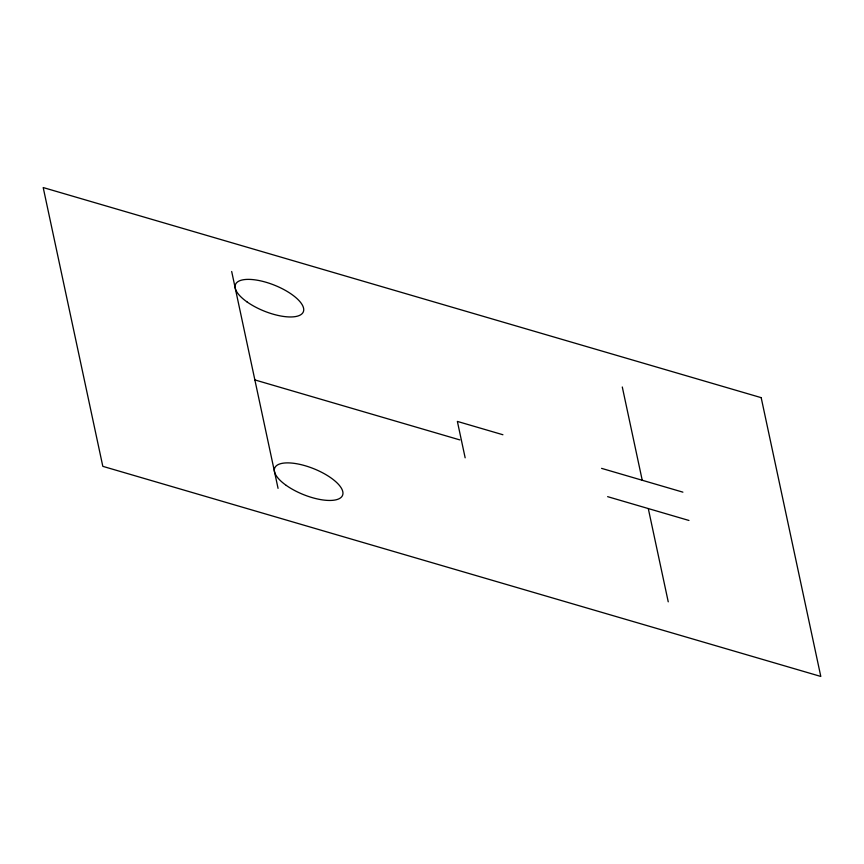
<?xml version="1.0" encoding="UTF-8"?>
<svg xmlns="http://www.w3.org/2000/svg" width="864" height="864" viewBox="0 0 864 864"><rect width="100%" height="100%" fill="white"/><g stroke="black" fill="none" stroke-linecap="round" stroke-linejoin="round"><path stroke-width="1.3" d="M502.913 434.743L457.369 421.416L465.156 457.812M601.582 468.364L682.895 492.156M254.869 379.922L459.799 439.895M607.63 496.66L688.954 520.463M622.296 386.996L642.233 480.254M648.292 508.561L668.239 601.83M231.682 271.49L278.057 488.354M761.184 397.656L43.2 187.553L102.816 466.344L820.8 676.447L761.184 397.656M286.276 485.417A36.569 13.932 21.9 0 0 342.371 495.742A36.569 13.932 21.9 0 0 297.281 463.849A36.569 13.932 21.9 0 0 286.276 485.417M247.028 301.914A36.569 13.932 21.9 0 0 303.134 312.25A36.569 13.932 21.9 0 0 258.044 280.346A36.569 13.932 21.9 0 0 247.028 301.914"/></g></svg>
